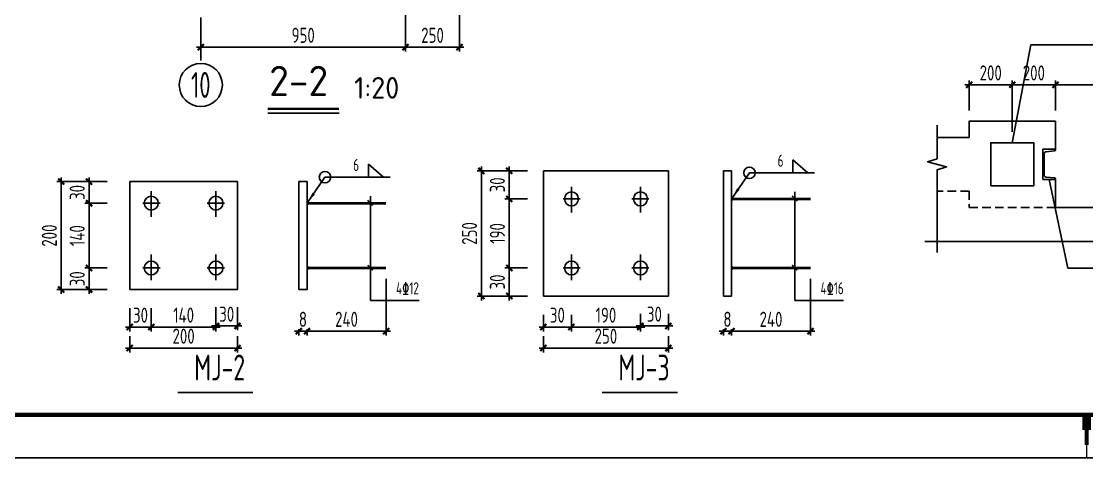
# Model space of a CAD drawing. Extents: x 665703 to 1047784, y -160603 to 92239.
# Drawn here: x 881694 to 906403, y -22114 to -11981 of the extents above; entities that cross this region are included whole.
import ezdxf
from ezdxf.enums import TextEntityAlignment as Align

# ---------------------------------------------------------------- set-up
doc = ezdxf.new("R2010")
doc.units = 0
doc.header["$LTSCALE"] = 800
doc.linetypes.add('CENTER', pattern=[2, 1.25, -0.25, 0.25, -0.25])
doc.linetypes.add('DASHED', pattern=[0.75, 0.5, -0.25])
doc.layers.get('0').update_dxf_attribs({"linetype": 'CONTINUOUS'})
doc.layers.get('Defpoints').update_dxf_attribs({"linetype": 'CONTINUOUS'})
for name, color, linetype in [('AXIS', 4, 'CENTER'), ('DIM', 2, 'CONTINUOUS'), ('HATCH', 254, 'CONTINUOUS'), ('NUM', 7, 'CONTINUOUS'), ('REIN', 1, 'CONTINUOUS'), ('STEEL', 7, 'CONTINUOUS'), ('TEXT', 7, 'CONTINUOUS'), ('THICK', 6, 'CONTINUOUS'), ('THIN', 7, 'CONTINUOUS'), ('TK', 7, 'CONTINUOUS'), ('中粗', 3, 'CONTINUOUS')]:
    doc.layers.add(name, color=color, linetype=linetype)
doc.styles.add('TSSD_Axis', font='tssdeng.shx', dxfattribs={"width": 0.7, "bigfont": 'tssdchn.shx'})
doc.styles.add('TSSD_Dimension', font='Tssdeng.shx', dxfattribs={"width": 0.75, "bigfont": 'hztxt.shx'})
doc.styles.add('TSSD_Norm', font='Tssdeng.shx', dxfattribs={"bigfont": 'hztxt.shx'})
doc.styles.add('TSSD_Rein', font='Tssdeng.shx', dxfattribs={"width": 0.7, "bigfont": 'hztxt.shx'})
doc.dimstyles.new('TSSD_20_100', dxfattribs={"dimtxt": 350, "dimasz": 100, "dimexe": 100, "dimexo": 250, "dimgap": 100, "dimtad": 1, "dimdec": 0, "dimlfac": 0.2, "dimzin": 0, "dimdsep": 46, "dimtxsty": 'TSSD_Dimension', "dimblk": 'ARCHTICK', "dimcen": 0, "dimdle": 100, "dimclrt": 7, "dimadec": 0, "dimazin": 0, "dimtfac": 1, "dimtdec": 0, "dimtix": 1, "dimtmove": 2, "dimatfit": 3, "dimldrblk": 'ARCHTICK', "dimfxl": 0, "dimtolj": 1, "dimtzin": 0, "dimarcsym": 0})

# ---------------------------------------------------------------- blocks, each defined once
blk = doc.blocks.new('ts_axno')
at = {"color": 0, "linetype": 'ByBlock', "lineweight": -2}
blk.add_circle((0, 0), 0.5, dxfattribs=at)
at = {"color": 0, "linetype": 'ByBlock', "lineweight": -2, "style": 'TSSD_Axis', "width": 0.7}
blk.add_attdef('A', text='', height=0.6, dxfattribs=at).set_placement((0, 0), align=Align.MIDDLE_CENTER)
blk = doc.blocks.new('_ArchTick')
at = {"color": 0, "const_width": 0.5}
blk.add_lwpolyline([(-0.71, -0.71), (0.71, 0.71)], dxfattribs=at)
blk = doc.blocks.new('*D151')
at = {"layer": 'Defpoints', "color": 0, "transparency": 16777216}
for p in [(890606, -10908), (885856, -11908), (890606, -12580)]:
    blk.add_point(p, dxfattribs=at)
at = {"layer": 'DIM', "color": 0, "lineweight": -2, "transparency": 16777216}
for p, q in [((890606, -11158), (890606, -12680)), ((885856, -12158), (885856, -12680)), ((885756, -12580), (890706, -12580))]:
    blk.add_line(p, q, dxfattribs=at)
at = {"layer": 'DIM', "color": 0, "lineweight": -2, "transparency": 16777216, "xscale": 100, "yscale": 100, "zscale": 100, "rotation": 180}
blk.add_blockref('_ArchTick', (885856, -12580), dxfattribs=at)
at = {"layer": 'DIM', "color": 0, "lineweight": -2, "transparency": 16777216, "xscale": 100, "yscale": 100, "zscale": 100}
blk.add_blockref('_ArchTick', (890606, -12580), dxfattribs=at)
at = {"layer": 'DIM', "color": 7, "transparency": 16777216, "insert": (888231, -12305), "char_height": 350, "attachment_point": 5, "style": 'TSSD_Dimension'}
blk.add_mtext('\\A1;950', dxfattribs=at)
blk = doc.blocks.new('*D152')
at = {"layer": 'Defpoints', "color": 0, "transparency": 16777216}
for p in [(890606, -10908), (891856, -10908), (891856, -12580)]:
    blk.add_point(p, dxfattribs=at)
at = {"layer": 'DIM', "color": 0, "lineweight": -2, "transparency": 16777216}
for p, q in [((890606, -11158), (890606, -12680)), ((891856, -11158), (891856, -12680)), ((890506, -12580), (891956, -12580))]:
    blk.add_line(p, q, dxfattribs=at)
at = {"layer": 'DIM', "color": 0, "lineweight": -2, "transparency": 16777216, "xscale": 100, "yscale": 100, "zscale": 100, "rotation": 180}
blk.add_blockref('_ArchTick', (890606, -12580), dxfattribs=at)
at = {"layer": 'DIM', "color": 0, "lineweight": -2, "transparency": 16777216, "xscale": 100, "yscale": 100, "zscale": 100}
blk.add_blockref('_ArchTick', (891856, -12580), dxfattribs=at)
at = {"layer": 'DIM', "color": 7, "transparency": 16777216, "insert": (891231, -12305), "char_height": 350, "attachment_point": 5, "style": 'TSSD_Dimension'}
blk.add_mtext('\\A1;250', dxfattribs=at)
blk = doc.blocks.new('*D200')
at = {"layer": 'Defpoints', "color": 0, "transparency": 16777216}
for p in [(904677, -13452), (903677, -14295), (904677, -14795)]:
    blk.add_point(p, dxfattribs=at)
at = {"layer": 'DIM', "color": 0, "lineweight": -2, "transparency": 16777216}
for p, q in [((903577, -13452), (904777, -13452)), ((903677, -14045), (903677, -13352)), ((904677, -14545), (904677, -13352))]:
    blk.add_line(p, q, dxfattribs=at)
at = {"layer": 'DIM', "color": 0, "lineweight": -2, "transparency": 16777216, "xscale": 100, "yscale": 100, "zscale": 100, "rotation": 180}
blk.add_blockref('_ArchTick', (903677, -13452), dxfattribs=at)
at = {"layer": 'DIM', "color": 0, "lineweight": -2, "transparency": 16777216, "xscale": 100, "yscale": 100, "zscale": 100}
blk.add_blockref('_ArchTick', (904677, -13452), dxfattribs=at)
at = {"layer": 'DIM', "color": 7, "transparency": 16777216, "insert": (904177, -13177), "char_height": 350, "attachment_point": 5, "style": 'TSSD_Dimension'}
blk.add_mtext('\\A1;200', dxfattribs=at)
blk = doc.blocks.new('*D201')
at = {"layer": 'Defpoints', "color": 0, "transparency": 16777216}
for p in [(912427, -13452), (905677, -14295), (912427, -14295)]:
    blk.add_point(p, dxfattribs=at)
at = {"layer": 'DIM', "color": 0, "lineweight": -2, "transparency": 16777216}
for p, q in [((905577, -13452), (912527, -13452)), ((905677, -14045), (905677, -13352)), ((912427, -14045), (912427, -13352))]:
    blk.add_line(p, q, dxfattribs=at)
at = {"layer": 'DIM', "color": 0, "lineweight": -2, "transparency": 16777216, "xscale": 100, "yscale": 100, "zscale": 100, "rotation": 180}
blk.add_blockref('_ArchTick', (905677, -13452), dxfattribs=at)
at = {"layer": 'DIM', "color": 0, "lineweight": -2, "transparency": 16777216, "xscale": 100, "yscale": 100, "zscale": 100}
blk.add_blockref('_ArchTick', (912427, -13452), dxfattribs=at)
at = {"layer": 'DIM', "color": 7, "transparency": 16777216, "insert": (909052, -13177), "char_height": 350, "attachment_point": 5, "style": 'TSSD_Dimension'}
blk.add_mtext('\\A1;1350', dxfattribs=at)
blk = doc.blocks.new('*D543')
at = {"layer": 'Defpoints', "color": 0, "transparency": 16777216}
for p in [(904677, -13452), (905677, -14295), (904677, -14795)]:
    blk.add_point(p, dxfattribs=at)
at = {"layer": 'DIM', "color": 0, "lineweight": -2, "transparency": 16777216}
for p, q in [((905777, -13452), (904577, -13452)), ((904677, -14545), (904677, -13352)), ((905677, -14045), (905677, -13352))]:
    blk.add_line(p, q, dxfattribs=at)
at = {"layer": 'DIM', "color": 0, "lineweight": -2, "transparency": 16777216, "xscale": 100, "yscale": 100, "zscale": 100, "rotation": 180}
blk.add_blockref('_ArchTick', (904677, -13452), dxfattribs=at)
at = {"layer": 'DIM', "color": 0, "lineweight": -2, "transparency": 16777216, "xscale": 100, "yscale": 100, "zscale": 100}
blk.add_blockref('_ArchTick', (905677, -13452), dxfattribs=at)
at = {"layer": 'DIM', "color": 7, "transparency": 16777216, "insert": (905177, -13177), "char_height": 350, "attachment_point": 5, "style": 'TSSD_Dimension'}
blk.add_mtext('\\A1;200', dxfattribs=at)
blk = doc.blocks.new('*D749')
at = {"layer": 'Defpoints', "color": 0, "transparency": 16777216}
for p in [(884208, -19024), (886708, -19024), (886708, -19551)]:
    blk.add_point(p, dxfattribs=at)
at = {"layer": 'DIM', "color": 0, "lineweight": -2, "transparency": 16777216}
for p, q in [((884208, -19274), (884208, -19651)), ((886708, -19274), (886708, -19651)), ((884108, -19551), (886808, -19551))]:
    blk.add_line(p, q, dxfattribs=at)
at = {"layer": 'DIM', "color": 0, "lineweight": -2, "transparency": 16777216, "xscale": 100, "yscale": 100, "zscale": 100, "rotation": 180}
blk.add_blockref('_ArchTick', (884208, -19551), dxfattribs=at)
at = {"layer": 'DIM', "color": 0, "lineweight": -2, "transparency": 16777216, "xscale": 100, "yscale": 100, "zscale": 100}
blk.add_blockref('_ArchTick', (886708, -19551), dxfattribs=at)
at = {"layer": 'DIM', "color": 7, "transparency": 16777216, "insert": (885458, -19276), "char_height": 350, "attachment_point": 5, "style": 'TSSD_Dimension'}
blk.add_mtext('\\A1;200', dxfattribs=at)
blk = doc.blocks.new('*D750')
at = {"layer": 'Defpoints', "color": 0, "transparency": 16777216}
for p in [(884708, -18380), (886208, -18380), (886208, -19064)]:
    blk.add_point(p, dxfattribs=at)
at = {"layer": 'DIM', "color": 0, "lineweight": -2, "transparency": 16777216}
for p, q in [((884708, -18630), (884708, -19164)), ((886208, -18630), (886208, -19164)), ((884608, -19064), (886308, -19064))]:
    blk.add_line(p, q, dxfattribs=at)
at = {"layer": 'DIM', "color": 0, "lineweight": -2, "transparency": 16777216, "xscale": 100, "yscale": 100, "zscale": 100, "rotation": 180}
blk.add_blockref('_ArchTick', (884708, -19064), dxfattribs=at)
at = {"layer": 'DIM', "color": 0, "lineweight": -2, "transparency": 16777216, "xscale": 100, "yscale": 100, "zscale": 100}
blk.add_blockref('_ArchTick', (886208, -19064), dxfattribs=at)
at = {"layer": 'DIM', "color": 7, "transparency": 16777216, "insert": (885458, -18789), "char_height": 350, "attachment_point": 5, "style": 'TSSD_Dimension'}
blk.add_mtext('\\A1;140', dxfattribs=at)
blk = doc.blocks.new('*D751')
at = {"layer": 'Defpoints', "color": 0, "transparency": 16777216}
for p in [(883265, -15696), (883938, -15696), (883938, -16196)]:
    blk.add_point(p, dxfattribs=at)
at = {"layer": 'DIM', "color": 0, "lineweight": -2, "transparency": 16777216}
for p, q in [((883688, -15696), (883165, -15696)), ((883265, -15696), (883265, -15596)), ((883265, -16196), (883265, -15696)), ((883688, -16196), (883165, -16196)), ((883265, -16196), (883265, -16296))]:
    blk.add_line(p, q, dxfattribs=at)
at = {"layer": 'DIM', "color": 0, "lineweight": -2, "transparency": 16777216, "xscale": 100, "yscale": 100, "zscale": 100}
for p, rotation in [((883265, -15696), 270), ((883265, -16196), 90)]:
    blk.add_blockref('_ArchTick', p, dxfattribs=dict(at, rotation=rotation))
at = {"layer": 'DIM', "color": 7, "transparency": 16777216, "insert": (882990, -15946), "char_height": 350, "attachment_point": 5, "rotation": 90, "style": 'TSSD_Dimension'}
blk.add_mtext('\\A1;30', dxfattribs=at)
blk = doc.blocks.new('*D752')
at = {"layer": 'Defpoints', "color": 0, "transparency": 16777216}
for p in [(883265, -16196), (883938, -16196), (883938, -17696)]:
    blk.add_point(p, dxfattribs=at)
at = {"layer": 'DIM', "color": 0, "lineweight": -2, "transparency": 16777216}
for p, q in [((883688, -16196), (883165, -16196)), ((883265, -17796), (883265, -16096)), ((883688, -17696), (883165, -17696))]:
    blk.add_line(p, q, dxfattribs=at)
at = {"layer": 'DIM', "color": 0, "lineweight": -2, "transparency": 16777216, "xscale": 100, "yscale": 100, "zscale": 100}
for p, rotation in [((883265, -16196), 90), ((883265, -17696), 270)]:
    blk.add_blockref('_ArchTick', p, dxfattribs=dict(at, rotation=rotation))
at = {"layer": 'DIM', "color": 7, "transparency": 16777216, "insert": (882990, -16946), "char_height": 350, "attachment_point": 5, "rotation": 90, "style": 'TSSD_Dimension'}
blk.add_mtext('\\A1;140', dxfattribs=at)
blk = doc.blocks.new('*D753')
at = {"layer": 'Defpoints', "color": 0, "transparency": 16777216}
for p in [(883265, -17696), (883938, -17696), (883938, -18196)]:
    blk.add_point(p, dxfattribs=at)
at = {"layer": 'DIM', "color": 0, "lineweight": -2, "transparency": 16777216}
for p, q in [((883688, -17696), (883165, -17696)), ((883265, -17696), (883265, -17596)), ((883265, -18196), (883265, -17696)), ((883688, -18196), (883165, -18196)), ((883265, -18196), (883265, -18296))]:
    blk.add_line(p, q, dxfattribs=at)
at = {"layer": 'DIM', "color": 0, "lineweight": -2, "transparency": 16777216, "xscale": 100, "yscale": 100, "zscale": 100}
for p, rotation in [((883265, -17696), 270), ((883265, -18196), 90)]:
    blk.add_blockref('_ArchTick', p, dxfattribs=dict(at, rotation=rotation))
at = {"layer": 'DIM', "color": 7, "transparency": 16777216, "insert": (882990, -17946), "char_height": 350, "attachment_point": 5, "rotation": 90, "style": 'TSSD_Dimension'}
blk.add_mtext('\\A1;30', dxfattribs=at)
blk = doc.blocks.new('*D754')
at = {"layer": 'Defpoints', "color": 0, "transparency": 16777216}
for p in [(883612, -15696), (882619, -18196), (883612, -18196)]:
    blk.add_point(p, dxfattribs=at)
at = {"layer": 'DIM', "color": 0, "lineweight": -2, "transparency": 16777216}
for p, q in [((883362, -15696), (882519, -15696)), ((882619, -15596), (882619, -18296)), ((883362, -18196), (882519, -18196))]:
    blk.add_line(p, q, dxfattribs=at)
at = {"layer": 'DIM', "color": 0, "lineweight": -2, "transparency": 16777216, "xscale": 100, "yscale": 100, "zscale": 100}
for p, rotation in [((882619, -15696), 90), ((882619, -18196), 270)]:
    blk.add_blockref('_ArchTick', p, dxfattribs=dict(at, rotation=rotation))
at = {"layer": 'DIM', "color": 7, "transparency": 16777216, "insert": (882344, -16946), "char_height": 350, "attachment_point": 5, "rotation": 90, "style": 'TSSD_Dimension'}
blk.add_mtext('\\A1;200', dxfattribs=at)
blk = doc.blocks.new('*D755')
at = {"layer": 'Defpoints', "color": 0, "transparency": 16777216}
for p in [(884208, -18380), (884708, -18380), (884708, -19064)]:
    blk.add_point(p, dxfattribs=at)
at = {"layer": 'DIM', "color": 0, "lineweight": -2, "transparency": 16777216}
for p, q in [((884208, -18630), (884208, -19164)), ((884708, -18630), (884708, -19164)), ((884208, -19064), (884108, -19064)), ((884208, -19064), (884708, -19064)), ((884708, -19064), (884808, -19064))]:
    blk.add_line(p, q, dxfattribs=at)
at = {"layer": 'DIM', "color": 0, "lineweight": -2, "transparency": 16777216, "xscale": 100, "yscale": 100, "zscale": 100}
blk.add_blockref('_ArchTick', (884208, -19064), dxfattribs=at)
at = {"layer": 'DIM', "color": 0, "lineweight": -2, "transparency": 16777216, "xscale": 100, "yscale": 100, "zscale": 100, "rotation": 180}
blk.add_blockref('_ArchTick', (884708, -19064), dxfattribs=at)
at = {"layer": 'DIM', "color": 7, "transparency": 16777216, "insert": (884458, -18789), "char_height": 350, "attachment_point": 5, "style": 'TSSD_Dimension'}
blk.add_mtext('\\A1;30', dxfattribs=at)
blk = doc.blocks.new('*D756')
at = {"layer": 'Defpoints', "color": 0, "transparency": 16777216}
for p in [(886208, -18356), (886708, -18356), (886708, -19040)]:
    blk.add_point(p, dxfattribs=at)
at = {"layer": 'DIM', "color": 0, "lineweight": -2, "transparency": 16777216}
for p, q in [((886208, -18606), (886208, -19140)), ((886708, -18606), (886708, -19140)), ((886208, -19040), (886108, -19040)), ((886208, -19040), (886708, -19040)), ((886708, -19040), (886808, -19040))]:
    blk.add_line(p, q, dxfattribs=at)
at = {"layer": 'DIM', "color": 0, "lineweight": -2, "transparency": 16777216, "xscale": 100, "yscale": 100, "zscale": 100}
blk.add_blockref('_ArchTick', (886208, -19040), dxfattribs=at)
at = {"layer": 'DIM', "color": 0, "lineweight": -2, "transparency": 16777216, "xscale": 100, "yscale": 100, "zscale": 100, "rotation": 180}
blk.add_blockref('_ArchTick', (886708, -19040), dxfattribs=at)
at = {"layer": 'DIM', "color": 7, "transparency": 16777216, "insert": (886458, -18765), "char_height": 350, "attachment_point": 5, "style": 'TSSD_Dimension'}
blk.add_mtext('\\A1;30', dxfattribs=at)
blk = doc.blocks.new('*D757')
at = {"layer": 'Defpoints', "color": 0, "transparency": 16777216}
for p in [(890153, -17696), (888320, -18860), (890153, -19160)]:
    blk.add_point(p, dxfattribs=at)
at = {"layer": 'DIM', "color": 0, "lineweight": -2, "transparency": 16777216}
for p, q in [((890153, -17946), (890153, -19260)), ((888220, -19160), (890253, -19160)), ((888320, -19110), (888320, -19260))]:
    blk.add_line(p, q, dxfattribs=at)
at = {"layer": 'DIM', "color": 0, "lineweight": -2, "transparency": 16777216, "xscale": 100, "yscale": 100, "zscale": 100, "rotation": 180}
blk.add_blockref('_ArchTick', (888320, -19160), dxfattribs=at)
at = {"layer": 'DIM', "color": 0, "lineweight": -2, "transparency": 16777216, "xscale": 100, "yscale": 100, "zscale": 100}
blk.add_blockref('_ArchTick', (890153, -19160), dxfattribs=at)
at = {"layer": 'DIM', "color": 7, "transparency": 16777216, "insert": (889236, -18885), "char_height": 350, "attachment_point": 5, "style": 'TSSD_Dimension'}
blk.add_mtext('\\A1;240', dxfattribs=at)
blk = doc.blocks.new('*D758')
at = {"layer": 'Defpoints', "color": 0, "transparency": 16777216}
for p in [(888132, -18860), (888320, -18860), (888320, -19160)]:
    blk.add_point(p, dxfattribs=at)
at = {"layer": 'DIM', "color": 0, "lineweight": -2, "transparency": 16777216}
for p, q in [((888132, -19160), (888032, -19160)), ((888132, -19110), (888132, -19260)), ((888132, -19160), (888320, -19160)), ((888320, -19110), (888320, -19260)), ((888320, -19160), (888420, -19160))]:
    blk.add_line(p, q, dxfattribs=at)
at = {"layer": 'DIM', "color": 0, "lineweight": -2, "transparency": 16777216, "xscale": 100, "yscale": 100, "zscale": 100}
blk.add_blockref('_ArchTick', (888132, -19160), dxfattribs=at)
at = {"layer": 'DIM', "color": 0, "lineweight": -2, "transparency": 16777216, "xscale": 100, "yscale": 100, "zscale": 100, "rotation": 180}
blk.add_blockref('_ArchTick', (888320, -19160), dxfattribs=at)
at = {"layer": 'DIM', "color": 7, "transparency": 16777216, "insert": (888226, -18885), "char_height": 350, "attachment_point": 5, "style": 'TSSD_Dimension'}
blk.add_mtext('\\A1;8', dxfattribs=at)
blk = doc.blocks.new('*D759')
at = {"layer": 'Defpoints', "color": 0, "transparency": 16777216}
for p in [(893802, -19024), (896702, -19024), (896702, -19551)]:
    blk.add_point(p, dxfattribs=at)
at = {"layer": 'DIM', "color": 0, "lineweight": -2, "transparency": 16777216}
for p, q in [((893802, -19274), (893802, -19651)), ((896702, -19274), (896702, -19651)), ((893702, -19551), (896802, -19551))]:
    blk.add_line(p, q, dxfattribs=at)
at = {"layer": 'DIM', "color": 0, "lineweight": -2, "transparency": 16777216, "xscale": 100, "yscale": 100, "zscale": 100, "rotation": 180}
blk.add_blockref('_ArchTick', (893802, -19551), dxfattribs=at)
at = {"layer": 'DIM', "color": 0, "lineweight": -2, "transparency": 16777216, "xscale": 100, "yscale": 100, "zscale": 100}
blk.add_blockref('_ArchTick', (896702, -19551), dxfattribs=at)
at = {"layer": 'DIM', "color": 7, "transparency": 16777216, "insert": (895252, -19276), "char_height": 350, "attachment_point": 5, "style": 'TSSD_Dimension'}
blk.add_mtext('\\A1;250', dxfattribs=at)
blk = doc.blocks.new('*D760')
at = {"layer": 'Defpoints', "color": 0, "transparency": 16777216}
for p in [(894452, -18530), (896052, -18530), (896052, -19064)]:
    blk.add_point(p, dxfattribs=at)
at = {"layer": 'DIM', "color": 0, "lineweight": -2, "transparency": 16777216}
for p, q in [((894452, -18780), (894452, -19164)), ((896052, -18780), (896052, -19164)), ((894352, -19064), (896152, -19064))]:
    blk.add_line(p, q, dxfattribs=at)
at = {"layer": 'DIM', "color": 0, "lineweight": -2, "transparency": 16777216, "xscale": 100, "yscale": 100, "zscale": 100, "rotation": 180}
blk.add_blockref('_ArchTick', (894452, -19064), dxfattribs=at)
at = {"layer": 'DIM', "color": 0, "lineweight": -2, "transparency": 16777216, "xscale": 100, "yscale": 100, "zscale": 100}
blk.add_blockref('_ArchTick', (896052, -19064), dxfattribs=at)
at = {"layer": 'DIM', "color": 7, "transparency": 16777216, "insert": (895252, -18789), "char_height": 350, "attachment_point": 5, "style": 'TSSD_Dimension'}
blk.add_mtext('\\A1;190', dxfattribs=at)
blk = doc.blocks.new('*D761')
at = {"layer": 'Defpoints', "color": 0, "transparency": 16777216}
for p in [(893010, -15446), (893682, -15446), (893682, -16096)]:
    blk.add_point(p, dxfattribs=at)
at = {"layer": 'DIM', "color": 0, "lineweight": -2, "transparency": 16777216}
for p, q in [((893432, -15446), (892910, -15446)), ((893010, -16196), (893010, -15346)), ((893432, -16096), (892910, -16096))]:
    blk.add_line(p, q, dxfattribs=at)
at = {"layer": 'DIM', "color": 0, "lineweight": -2, "transparency": 16777216, "xscale": 100, "yscale": 100, "zscale": 100}
for p, rotation in [((893010, -15446), 90), ((893010, -16096), 270)]:
    blk.add_blockref('_ArchTick', p, dxfattribs=dict(at, rotation=rotation))
at = {"layer": 'DIM', "color": 7, "transparency": 16777216, "insert": (892735, -15771), "char_height": 350, "attachment_point": 5, "rotation": 90, "style": 'TSSD_Dimension'}
blk.add_mtext('\\A1;30', dxfattribs=at)
blk = doc.blocks.new('*D762')
at = {"layer": 'Defpoints', "color": 0, "transparency": 16777216}
for p in [(893010, -16096), (893682, -16096), (893682, -17696)]:
    blk.add_point(p, dxfattribs=at)
at = {"layer": 'DIM', "color": 0, "lineweight": -2, "transparency": 16777216}
for p, q in [((893010, -17796), (893010, -15996)), ((893432, -16096), (892910, -16096)), ((893432, -17696), (892910, -17696))]:
    blk.add_line(p, q, dxfattribs=at)
at = {"layer": 'DIM', "color": 0, "lineweight": -2, "transparency": 16777216, "xscale": 100, "yscale": 100, "zscale": 100}
for p, rotation in [((893010, -16096), 90), ((893010, -17696), 270)]:
    blk.add_blockref('_ArchTick', p, dxfattribs=dict(at, rotation=rotation))
at = {"layer": 'DIM', "color": 7, "transparency": 16777216, "insert": (892735, -16896), "char_height": 350, "attachment_point": 5, "rotation": 90, "style": 'TSSD_Dimension'}
blk.add_mtext('\\A1;190', dxfattribs=at)
blk = doc.blocks.new('*D763')
at = {"layer": 'Defpoints', "color": 0, "transparency": 16777216}
for p in [(893010, -17696), (893682, -17696), (893682, -18346)]:
    blk.add_point(p, dxfattribs=at)
at = {"layer": 'DIM', "color": 0, "lineweight": -2, "transparency": 16777216}
for p, q in [((893432, -17696), (892910, -17696)), ((893010, -18446), (893010, -17596)), ((893432, -18346), (892910, -18346))]:
    blk.add_line(p, q, dxfattribs=at)
at = {"layer": 'DIM', "color": 0, "lineweight": -2, "transparency": 16777216, "xscale": 100, "yscale": 100, "zscale": 100}
for p, rotation in [((893010, -17696), 90), ((893010, -18346), 270)]:
    blk.add_blockref('_ArchTick', p, dxfattribs=dict(at, rotation=rotation))
at = {"layer": 'DIM', "color": 7, "transparency": 16777216, "insert": (892735, -18021), "char_height": 350, "attachment_point": 5, "rotation": 90, "style": 'TSSD_Dimension'}
blk.add_mtext('\\A1;30', dxfattribs=at)
blk = doc.blocks.new('*D764')
at = {"layer": 'Defpoints', "color": 0, "transparency": 16777216}
for p in [(893357, -15446), (892363, -18346), (893357, -18346)]:
    blk.add_point(p, dxfattribs=at)
at = {"layer": 'DIM', "color": 0, "lineweight": -2, "transparency": 16777216}
for p, q in [((893107, -15446), (892263, -15446)), ((892363, -15346), (892363, -18446)), ((893107, -18346), (892263, -18346))]:
    blk.add_line(p, q, dxfattribs=at)
at = {"layer": 'DIM', "color": 0, "lineweight": -2, "transparency": 16777216, "xscale": 100, "yscale": 100, "zscale": 100}
for p, rotation in [((892363, -15446), 90), ((892363, -18346), 270)]:
    blk.add_blockref('_ArchTick', p, dxfattribs=dict(at, rotation=rotation))
at = {"layer": 'DIM', "color": 7, "transparency": 16777216, "insert": (892088, -16896), "char_height": 350, "attachment_point": 5, "rotation": 90, "style": 'TSSD_Dimension'}
blk.add_mtext('\\A1;250', dxfattribs=at)
blk = doc.blocks.new('*D765')
at = {"layer": 'Defpoints', "color": 0, "transparency": 16777216}
for p in [(893802, -18530), (894452, -18530), (894452, -19064)]:
    blk.add_point(p, dxfattribs=at)
at = {"layer": 'DIM', "color": 0, "lineweight": -2, "transparency": 16777216}
for p, q in [((893802, -18780), (893802, -19164)), ((894452, -18780), (894452, -19164)), ((893702, -19064), (894552, -19064))]:
    blk.add_line(p, q, dxfattribs=at)
at = {"layer": 'DIM', "color": 0, "lineweight": -2, "transparency": 16777216, "xscale": 100, "yscale": 100, "zscale": 100, "rotation": 180}
blk.add_blockref('_ArchTick', (893802, -19064), dxfattribs=at)
at = {"layer": 'DIM', "color": 0, "lineweight": -2, "transparency": 16777216, "xscale": 100, "yscale": 100, "zscale": 100}
blk.add_blockref('_ArchTick', (894452, -19064), dxfattribs=at)
at = {"layer": 'DIM', "color": 7, "transparency": 16777216, "insert": (894127, -18789), "char_height": 350, "attachment_point": 5, "style": 'TSSD_Dimension'}
blk.add_mtext('\\A1;30', dxfattribs=at)
blk = doc.blocks.new('*D766')
at = {"layer": 'Defpoints', "color": 0, "transparency": 16777216}
for p in [(896052, -18506), (896702, -18506), (896702, -19040)]:
    blk.add_point(p, dxfattribs=at)
at = {"layer": 'DIM', "color": 0, "lineweight": -2, "transparency": 16777216}
for p, q in [((896052, -18756), (896052, -19140)), ((896702, -18756), (896702, -19140)), ((895952, -19040), (896802, -19040))]:
    blk.add_line(p, q, dxfattribs=at)
at = {"layer": 'DIM', "color": 0, "lineweight": -2, "transparency": 16777216, "xscale": 100, "yscale": 100, "zscale": 100, "rotation": 180}
blk.add_blockref('_ArchTick', (896052, -19040), dxfattribs=at)
at = {"layer": 'DIM', "color": 0, "lineweight": -2, "transparency": 16777216, "xscale": 100, "yscale": 100, "zscale": 100}
blk.add_blockref('_ArchTick', (896702, -19040), dxfattribs=at)
at = {"layer": 'DIM', "color": 7, "transparency": 16777216, "insert": (896377, -18765), "char_height": 350, "attachment_point": 5, "style": 'TSSD_Dimension'}
blk.add_mtext('\\A1;30', dxfattribs=at)
blk = doc.blocks.new('*D767')
at = {"layer": 'Defpoints', "color": 0, "transparency": 16777216}
for p in [(899998, -17696), (898164, -18860), (899998, -19160)]:
    blk.add_point(p, dxfattribs=at)
at = {"layer": 'DIM', "color": 0, "lineweight": -2, "transparency": 16777216}
for p, q in [((899998, -17946), (899998, -19260)), ((898064, -19160), (900098, -19160)), ((898164, -19110), (898164, -19260))]:
    blk.add_line(p, q, dxfattribs=at)
at = {"layer": 'DIM', "color": 0, "lineweight": -2, "transparency": 16777216, "xscale": 100, "yscale": 100, "zscale": 100, "rotation": 180}
blk.add_blockref('_ArchTick', (898164, -19160), dxfattribs=at)
at = {"layer": 'DIM', "color": 0, "lineweight": -2, "transparency": 16777216, "xscale": 100, "yscale": 100, "zscale": 100}
blk.add_blockref('_ArchTick', (899998, -19160), dxfattribs=at)
at = {"layer": 'DIM', "color": 7, "transparency": 16777216, "insert": (899081, -18885), "char_height": 350, "attachment_point": 5, "style": 'TSSD_Dimension'}
blk.add_mtext('\\A1;240', dxfattribs=at)
blk = doc.blocks.new('*D768')
at = {"layer": 'Defpoints', "color": 0, "transparency": 16777216}
for p in [(897976, -18860), (898164, -18860), (898164, -19160)]:
    blk.add_point(p, dxfattribs=at)
at = {"layer": 'DIM', "color": 0, "lineweight": -2, "transparency": 16777216}
for p, q in [((897976, -19160), (897876, -19160)), ((897976, -19110), (897976, -19260)), ((897976, -19160), (898164, -19160)), ((898164, -19110), (898164, -19260)), ((898164, -19160), (898264, -19160))]:
    blk.add_line(p, q, dxfattribs=at)
at = {"layer": 'DIM', "color": 0, "lineweight": -2, "transparency": 16777216, "xscale": 100, "yscale": 100, "zscale": 100}
blk.add_blockref('_ArchTick', (897976, -19160), dxfattribs=at)
at = {"layer": 'DIM', "color": 0, "lineweight": -2, "transparency": 16777216, "xscale": 100, "yscale": 100, "zscale": 100, "rotation": 180}
blk.add_blockref('_ArchTick', (898164, -19160), dxfattribs=at)
at = {"layer": 'DIM', "color": 7, "transparency": 16777216, "insert": (898070, -18885), "char_height": 350, "attachment_point": 5, "style": 'TSSD_Dimension'}
blk.add_mtext('\\A1;8', dxfattribs=at)
blk = doc.blocks.new('MI')
at = {"layer": 'TK'}
for points, const_width in [([(42050, 1000), (42050, 650)], 200), ([(42050, 1000), (42050, 300)], 100), ([(42050, 0), (42050, 1000)], 35)]:
    blk.add_lwpolyline(points, dxfattribs=dict(at, const_width=const_width))

msp = doc.modelspace()

# ---------------------------------------------------------------- linework, layer by layer
for centre in [(888735.9, -15592.3), (898580.3, -15492.3)]:
    msp.add_circle(centre, 132.9)
at = {"layer": 'AXIS'}
msp.add_line((885856.4, -10288.9), (885856.4, -12955.1), dxfattribs=at)
at = {"layer": 'AXIS', "color": 6}
for p, q in [((884708, -16507.9), (884708, -15914.7)), ((886208, -16507.9), (886208, -15914.7)), ((894452.5, -16407.9), (894452.5, -15814.7)), ((896052.5, -16407.9), (896052.5, -15814.7)), ((884513.6, -16196), (884910.3, -16196)), ((886402.5, -16196), (886005.8, -16196)), ((894258, -16096), (894654.8, -16096)), ((896247, -16096), (895850.2, -16096)), ((884708, -17384.2), (884708, -17977.4)), ((886208, -17384.2), (886208, -17977.4)), ((894452.5, -17384.2), (894452.5, -17977.4)), ((896052.5, -17384.2), (896052.5, -17977.4)), ((884513.6, -17696), (884910.3, -17696)), ((886402.5, -17696), (886005.8, -17696)), ((894258, -17696), (894654.8, -17696)), ((896247, -17696), (895850.2, -17696))]:
    msp.add_line(p, q, dxfattribs=at)
at = {"layer": 'DIM', "const_width": 35}
for points in [[(899689.7, -16146.3), (899569.7, -16026.3)], [(889845.3, -16246.3), (889725.3, -16126.3)], [(889845.3, -17749.7), (889725.3, -17629.7)], [(899689.7, -17749.7), (899569.7, -17629.7)]]:
    msp.add_lwpolyline(points, dxfattribs=at)
at = {"layer": 'HATCH'}
msp.add_lwpolyline([(904176.5, -15795), (905176.5, -15795), (905176.5, -14795), (904176.5, -14795)], close=True, dxfattribs=at)
at = {"layer": 'NUM'}
msp.add_lwpolyline([(887411, -14008.4, 50, 50, 0), (889064.1, -14008.4, 50, 50, 0)], format="xyseb", dxfattribs=at)
msp.add_lwpolyline([(887411, -14108.4), (889064.1, -14108.4)], dxfattribs=at)
at = {"layer": 'REIN', "color": 1, "const_width": 50}
for points in [[(898164.2, -16121, 0.4142136), (898189.2, -16096, 0.4142136), (898164.2, -16071, 1)], [(888319.8, -16221, 0.4142136), (888344.8, -16196, 0.4142136), (888319.8, -16171, 1)], [(888319.8, -17721, 0.4142136), (888344.8, -17696, 0.4142136), (888319.8, -17671, 1)], [(898164.2, -17721, 0.4142136), (898189.2, -17696, 0.4142136), (898164.2, -17671, 1)]]:
    msp.add_lwpolyline(points, format="xyb", dxfattribs=at)
at = {"layer": 'REIN', "color": 1, "const_width": 60}
for points in [[(888319.8, -16196), (890153.2, -16196)], [(898164.2, -16096), (899997.6, -16096)], [(888319.8, -17696), (890153.2, -17696)], [(898164.2, -17696), (899997.6, -17696)]]:
    msp.add_lwpolyline(points, dxfattribs=at)
at = {"layer": 'STEEL'}
msp.add_lwpolyline([(905386.5, -15645), (905676.5, -15645), (905676.5, -15632, 0.3853136), (905655.2, -15608.4), (905459.3, -15588.8, -0.3853136), (905416.5, -15541.5), (905416.5, -15048.5, -0.3853136), (905459.3, -15001.2), (905655.2, -14981.6, 0.3853136), (905676.5, -14958), (905676.5, -14945), (905386.5, -14945), (905386.5, -15645)], format="xyb", dxfattribs=at)
at = {"layer": 'TEXT'}
for p, q in [((905106.9, -12529), (904676.5, -14795)), ((905106.9, -12529), (914043.6, -12529)), ((905961.9, -17697.2), (905531.5, -15645)), ((905961.9, -17697.2), (914898.6, -17697.2))]:
    msp.add_line(p, q, dxfattribs=at)
at = {"layer": 'THICK', "const_width": 40}
for points in [[(885316.5, -20580.8), (887070.4, -20580.8)], [(895161, -20580.8), (896914.8, -20580.8)]]:
    msp.add_lwpolyline(points, dxfattribs=at)
at = {"layer": 'THIN'}
for p, q in [((890091.7, -15591.5), (889745.7, -15291.2)), ((889745.7, -15291.2), (889745.7, -15591.5)), ((899936.1, -15491.5), (899590.1, -15191.2)), ((899590.1, -15191.2), (899590.1, -15491.5)), ((896702.5, -15446), (893802.5, -15446)), ((893802.5, -15446), (893802.5, -18346)), ((896702.5, -18346), (896702.5, -15446)), ((898173.4, -16082.6), (898580.3, -15492.3)), ((898580.3, -15492.3), (900091.8, -15492.3)), ((898580.3, -15492.3), (899390.3, -15492.3)), ((886708, -15696), (884208, -15696)), ((884208, -15696), (884208, -18196)), ((886708, -18196), (886708, -15696)), ((888329, -16182.6), (888735.9, -15592.3)), ((888735.9, -15592.3), (890247.4, -15592.3)), ((888735.9, -15592.3), (889545.9, -15592.3)), ((884208, -18196), (886708, -18196)), ((893802.5, -18346), (896702.5, -18346))]:
    msp.add_line(p, q, dxfattribs=at)
at = {"layer": 'THIN', "color": 7}
for p, q in [((889789.5, -16029.9), (889789.5, -18450.4)), ((899634, -15929.9), (899634, -18450.4)), ((889789.5, -18450.4), (890918.8, -18450.4)), ((899634, -18450.4), (900763.2, -18450.4))]:
    msp.add_line(p, q, dxfattribs=at)
at = {"layer": 'THIN'}
for points in [[(902932.2, -14390), (902932.2, -15165), (902712.2, -15235), (903152.2, -15355), (902932.2, -15425), (902932.2, -17334.1)], [(902652.2, -17083.7), (908921.5, -17083.7), (908991.5, -16863.7), (909111.5, -17303.7), (909181.5, -17083.7), (915450.9, -17083.7)]]:
    msp.add_lwpolyline(points, dxfattribs=at)
for points in [[(897976, -18346), (898164.2, -18346), (898164.2, -15446), (897976, -15446)], [(888131.5, -18196), (888319.8, -18196), (888319.8, -15696), (888131.5, -15696)]]:
    msp.add_lwpolyline(points, close=True, dxfattribs=at)
for points in [[(888333.9, -16175.4, 0, 70, 0), (888475.8, -15969.6, 70, 70, 0)], [(898178.3, -16075.4, 0, 70, 0), (898320.2, -15869.6, 70, 70, 0)]]:
    msp.add_lwpolyline(points, format="xyseb", dxfattribs=at)
for centre in [(884708, -16196), (886208, -16196), (894452.5, -16096), (896052.5, -16096), (884708, -17696), (886208, -17696), (894452.5, -17696), (896052.5, -17696)]:
    msp.add_circle(centre, 161.4, dxfattribs=at)
at = {"layer": 'TK', "color": 2}
msp.add_lwpolyline([(948451.9, 37303.6), (864351.9, 37303.6), (864351.9, -22096.4), (948451.9, -22096.4)], close=True, dxfattribs=at)
at = {"layer": 'TK', "color": 2, "const_width": 100}
msp.add_lwpolyline([(866851.9, 36303.6), (947451.9, 36303.6), (947451.9, -21096.4), (866851.9, -21096.4)], close=True, dxfattribs=at)
at = {"layer": '中粗'}
for p, q in [((903676.5, -14670), (902932.2, -14670)), ((905676.5, -16295), (912426.5, -16295))]:
    msp.add_line(p, q, dxfattribs=at)
at = {"layer": '中粗', "linetype": 'DASHED', "ltscale": 0.5}
msp.add_line((903676.5, -15920), (902932.2, -15920), dxfattribs=at)
at = {"layer": '中粗'}
for points in [[(905676.5, -14958), (905676.5, -14295), (903676.5, -14295), (903676.5, -14670)], [(905676.5, -16295), (905676.5, -15632)]]:
    msp.add_lwpolyline(points, dxfattribs=at)
at = {"layer": '中粗', "linetype": 'DASHED', "ltscale": 0.5}
msp.add_lwpolyline([(903676.5, -15920), (903676.5, -16295), (905676.5, -16295), (905676.5, -16295)], dxfattribs=at)

# ---------------------------------------------------------------- block references
at = {"layer": 'NUM'}
ref = msp.add_blockref('ts_axno', (885856.4, -13455.1), dxfattribs=dict(at, xscale=-1000, yscale=1000, zscale=1000, rotation=180))
ref.add_attrib('10', '10', dxfattribs={"height": 600, "style": 'TSSD_Axis', "width": 0.666667}).set_placement((885856.4, -13455.1), align=Align.MIDDLE_CENTER)
at = {"layer": 'TK', "color": 2}
msp.add_blockref('MI', (864351.9, -22096.4), dxfattribs=at)

# ---------------------------------------------------------------- texts
at = {"layer": 'NUM', "style": 'TSSD_Norm'}
for s, height, p in [('2-2', 700, (887443.3, -13922.3)), ('1:20', 500, (889414.1, -13922.3))]:
    msp.add_text(s, height=height, dxfattribs=at).set_placement(p, align=Align.BOTTOM_LEFT)
at = {"layer": 'TEXT', "style": 'TSSD_Rein', "width": 0.7}
for s, p in [('4%%13112', (890385.5, -18389.9)), ('4%%13116', (900230, -18389.9))]:
    msp.add_text(s, height=280, dxfattribs=at).set_placement(p, align=Align.BOTTOM_LEFT)
for s, p in [('MJ-2', (886884.7, -20482.8)), ('MJ-3', (896729.1, -20482.8))]:
    msp.add_text(s, height=600, dxfattribs=at).set_placement(p, align=Align.BOTTOM_RIGHT)
at = {"layer": 'THIN', "style": 'TSSD_Rein', "width": 0.7}
for p in [(899235, -15433.8), (889390.5, -15533.8)]:
    msp.add_text('6', height=280, dxfattribs=at).set_placement(p, align=Align.BOTTOM_LEFT)

# ---------------------------------------------------------------- dimensions: what is measured, and where the dimension line sits
at = {"layer": 'DIM'}
for base, p1, p2, picture, middle in [((890606.4, -12580.1), (885856.4, -11907.8), (890606.4, -10907.8), '*D151', (888231.4, -12305.1)), ((891856.4, -12580.1), (890606.4, -10907.8), (891856.4, -10907.8), '*D152', (891231.4, -12305.1)), ((904676.5, -13452.1), (903676.5, -14295), (904676.5, -14795), '*D200', (904176.5, -13177.1)), ((912426.5, -13452.1), (905676.5, -14295), (912426.5, -14295), '*D201', (909051.5, -13177.1))]:
    dim = msp.add_linear_dim(base=base, p1=p1, p2=p2, dimstyle='TSSD_20_100', dxfattribs=at)
    dim.commit()
    dim.dimension.update_dxf_attribs({"geometry": picture, "text_midpoint": middle})
dim = msp.add_linear_dim(base=(904676.5, -13452.1), p1=(905676.5, -14295), p2=(904676.5, -14795), angle=180, dimstyle='TSSD_20_100', dxfattribs=at)
dim.commit()
dim.dimension.update_dxf_attribs({"geometry": '*D543', "text_midpoint": (905176.5, -13177.1)})
for base, p1, p2, text, picture, middle in [((892363.4, -18346), (893356.7, -15446), (893356.7, -18346), '250', '*D764', (892088.4, -16896)), ((893009.5, -15446), (893682.4, -16096), (893682.4, -15446), '30', '*D761', (892734.5, -15771)), ((882619, -18196), (883612.3, -15696), (883612.3, -18196), '200', '*D754', (882344, -16946)), ((883265.1, -15696), (883938, -16196), (883938, -15696), '30', '*D751', (882990.1, -15946)), ((893009.5, -16096), (893682.4, -17696), (893682.4, -16096), '190', '*D762', (892734.5, -16896)), ((883265.1, -16196), (883938, -17696), (883938, -16196), '140', '*D752', (882990.1, -16946)), ((883265.1, -17696), (883938, -18196), (883938, -17696), '30', '*D753', (882990.1, -17946)), ((893009.5, -17696), (893682.4, -18346), (893682.4, -17696), '30', '*D763', (892734.5, -18021))]:
    dim = msp.add_linear_dim(base=base, p1=p1, p2=p2, angle=90, text=text, dimstyle='TSSD_20_100', dxfattribs=at)
    dim.commit()
    dim.dimension.update_dxf_attribs({"geometry": picture, "text_midpoint": middle})
for base, p1, p2, text, picture, middle in [((890153.2, -19159.9), (888319.8, -18859.9), (890153.2, -17696), '240', '*D757', (889236.5, -18884.9)), ((899997.6, -19159.9), (898164.2, -18859.9), (899997.6, -17696), '240', '*D767', (899080.9, -18884.9)), ((884708, -19064.4), (884208, -18380), (884708, -18380), '30', '*D755', (884458, -18789.4)), ((886208, -19064.4), (884708, -18380), (886208, -18380), '140', '*D750', (885458, -18789.4)), ((886708, -19040.2), (886208, -18355.8), (886708, -18355.8), '30', '*D756', (886458, -18765.2)), ((894452.5, -19064.4), (893802.5, -18530), (894452.5, -18530), '30', '*D765', (894127.5, -18789.4)), ((896052.5, -19064.4), (894452.5, -18530), (896052.5, -18530), '190', '*D760', (895252.5, -18789.4)), ((896702.5, -19040.2), (896052.5, -18505.8), (896702.5, -18505.8), '30', '*D766', (896377.5, -18765.2)), ((888319.8, -19159.9), (888131.5, -18859.9), (888319.8, -18859.9), '8', '*D758', (888225.7, -18884.9)), ((898164.2, -19159.9), (897976, -18859.9), (898164.2, -18859.9), '8', '*D768', (898070.1, -18884.9)), ((886708, -19550.8), (884208, -19023.8), (886708, -19023.8), '200', '*D749', (885458, -19275.8)), ((896702.5, -19550.8), (893802.5, -19023.8), (896702.5, -19023.8), '250', '*D759', (895252.5, -19275.8))]:
    dim = msp.add_linear_dim(base=base, p1=p1, p2=p2, text=text, dimstyle='TSSD_20_100', dxfattribs=at)
    dim.commit()
    dim.dimension.update_dxf_attribs({"geometry": picture, "text_midpoint": middle})

doc.saveas('drawing.dxf')
